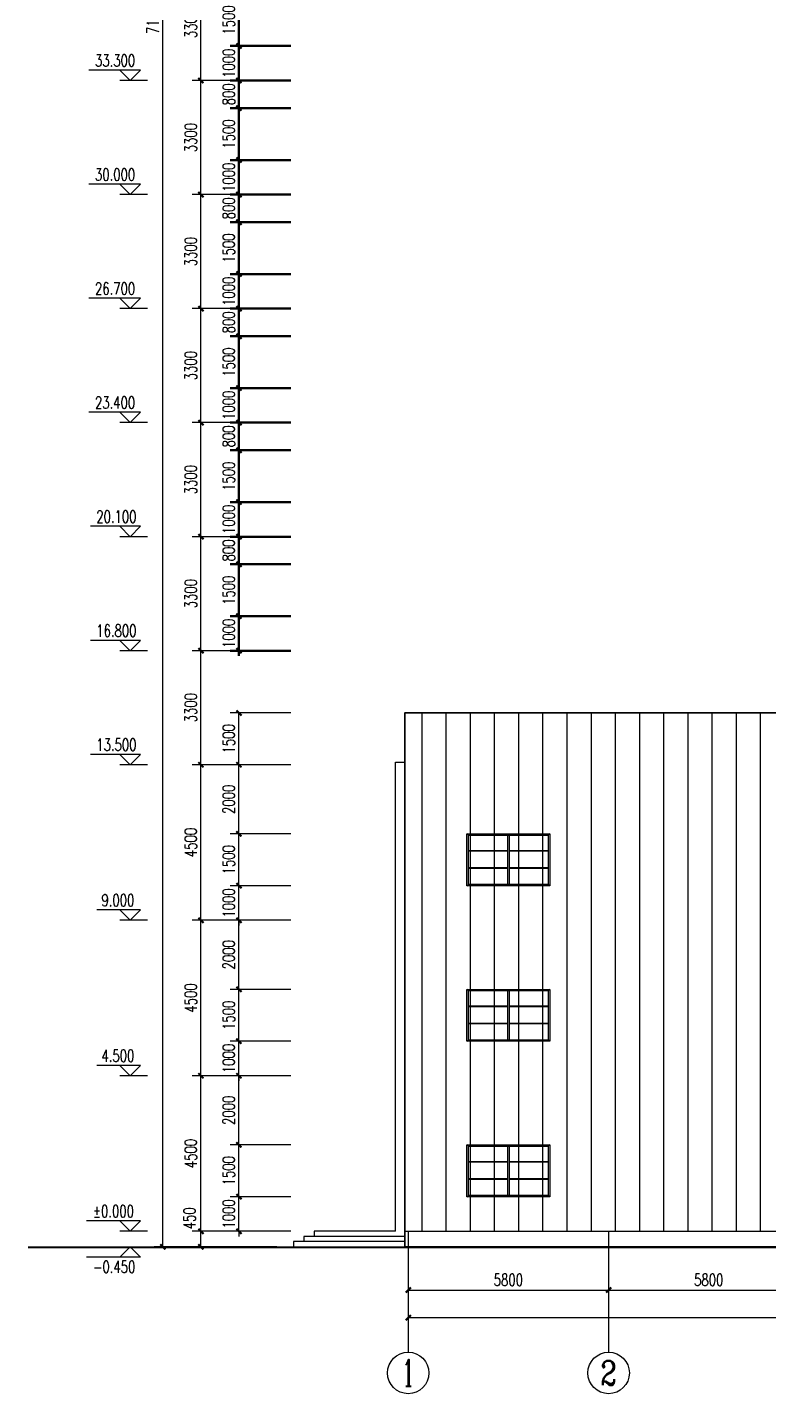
# Model space of a CAD drawing. Extents: x -22625 to 71925, y -4700 to 73800.
# Drawn here: x -22625 to -1167, y -4700 to 34840 of the extents above; entities that cross this region are included whole.
import ezdxf
from ezdxf.enums import TextEntityAlignment as Align

# ---------------------------------------------------------------- set-up
doc = ezdxf.new("R2010")
doc.units = 0
doc.header["$LTSCALE"] = 1000
doc.header["$MEASUREMENT"] = 0
for name, color, linetype in [('3T_GLASS', 5, 'Continuous'), ('AXIS', 3, 'Continuous'), ('AXIS_TEXT', 7, 'Continuous'), ('DIM_ELEV', 3, 'Continuous'), ('E_CURTWALL', 93, 'Continuous'), ('E_FLOOR', 4, 'Continuous'), ('E_LINE', 7, 'Continuous'), ('E_STAIR', 2, 'Continuous'), ('E_WINDOW', 4, 'Continuous'), ('PUB_DIM', 3, 'Continuous'), ('PUB_TEXT', 7, 'Continuous')]:
    doc.layers.add(name, color=color, linetype=linetype)
doc.layers.add('DOTE', color=1, linetype='Continuous', plot=False)
doc.layers.add('outline', color=20, linetype='Continuous', lineweight=50)
doc.styles.add('_TCH_AXIS', font='COMPLEX', dxfattribs={"bigfont": 'GBCBIG'})
doc.styles.add('_TCH_DIM', font='SIMPLEX', dxfattribs={"bigfont": 'GBCBIG'})
doc.styles.add('_TCH_DIM_T3', font='SIMPLEX', dxfattribs={"width": 0.705882, "bigfont": 'GBCBIG'})
doc.dimstyles.new('_TCH_ARCH&&100', dxfattribs={"dimtxt": 297.5, "dimasz": 100, "dimexe": 250, "dimexo": 300, "dimgap": 126.25, "dimtad": 1, "dimdec": 0, "dimzin": 0, "dimdsep": 46, "dimtxsty": '_TCH_DIM_T3', "dimblk": 'ARCHTICK', "dimcen": 0.09, "dimclrt": 7, "dimazin": 2, "dimtfac": 1, "dimtdec": 0, "dimtix": 1, "dimtmove": 2, "dimatfit": 3, "dimfxl": 1, "dimtolj": 1, "dimtzin": 0, "dimarcsym": 0})

# ---------------------------------------------------------------- blocks, each defined once
blk = doc.blocks.new('*U2')
at = {"layer": 'E_WINDOW'}
for p, q in [((48, 1467), (0, 1500)), ((0, 1500), (2400, 1500)), ((0, 0), (0, 1500)), ((48, 1467), (2352, 1467)), ((48, 33), (48, 1467)), ((1176, 1466), (1176, 34)), ((1176, 1466), (1224, 1466)), ((1224, 1466), (1224, 34)), ((2400, 1500), (2352, 1467)), ((2352, 1467), (2352, 33)), ((2400, 1500), (2400, 0)), ((1176, 1013), (48, 1013)), ((48, 996), (48, 1013)), ((1176, 996), (48, 996)), ((2352, 1013), (1224, 1013)), ((2352, 996), (1224, 996)), ((2352, 1013), (2352, 996)), ((1176, 517), (48, 517)), ((48, 500), (48, 517)), ((1176, 500), (48, 500)), ((2352, 517), (1224, 517)), ((2352, 500), (1224, 500)), ((2352, 517), (2352, 500)), ((0, 0), (48, 33)), ((2400, 0), (0, 0)), ((2352, 33), (48, 33)), ((1224, 34), (1176, 34)), ((2400, 0), (2352, 33))]:
    blk.add_line(p, q, dxfattribs=at)
blk = doc.blocks.new('*U6')
at = {"layer": 'E_WINDOW'}
for p, q in [((48, 1467), (0, 1500)), ((0, 1500), (2400, 1500)), ((0, 0), (0, 1500)), ((48, 1467), (2352, 1467)), ((48, 33), (48, 1467)), ((1176, 1466), (1176, 34)), ((1176, 1466), (1224, 1466)), ((1224, 1466), (1224, 34)), ((2400, 1500), (2352, 1467)), ((2352, 1467), (2352, 33)), ((2400, 1500), (2400, 0)), ((1176, 1013), (48, 1013)), ((48, 996), (48, 1013)), ((1176, 996), (48, 996)), ((2352, 1013), (1224, 1013)), ((2352, 996), (1224, 996)), ((2352, 1013), (2352, 996)), ((1176, 517), (48, 517)), ((48, 500), (48, 517)), ((1176, 500), (48, 500)), ((2352, 517), (1224, 517)), ((2352, 500), (1224, 500)), ((2352, 517), (2352, 500)), ((0, 0), (48, 33)), ((2400, 0), (0, 0)), ((2352, 33), (48, 33)), ((1224, 34), (1176, 34)), ((2400, 0), (2352, 33))]:
    blk.add_line(p, q, dxfattribs=at)
blk = doc.blocks.new('*U12')
at = {"layer": 'E_WINDOW'}
for p, q in [((48, 1467), (0, 1500)), ((0, 1500), (2400, 1500)), ((0, 0), (0, 1500)), ((48, 1467), (2352, 1467)), ((48, 33), (48, 1467)), ((1176, 1466), (1176, 34)), ((1176, 1466), (1224, 1466)), ((1224, 1466), (1224, 34)), ((2400, 1500), (2352, 1467)), ((2352, 1467), (2352, 33)), ((2400, 1500), (2400, 0)), ((1176, 1013), (48, 1013)), ((48, 996), (48, 1013)), ((1176, 996), (48, 996)), ((2352, 1013), (1224, 1013)), ((2352, 996), (1224, 996)), ((2352, 1013), (2352, 996)), ((1176, 517), (48, 517)), ((48, 500), (48, 517)), ((1176, 500), (48, 500)), ((2352, 517), (1224, 517)), ((2352, 500), (1224, 500)), ((2352, 517), (2352, 500)), ((0, 0), (48, 33)), ((2400, 0), (0, 0)), ((2352, 33), (48, 33)), ((1224, 34), (1176, 34)), ((2400, 0), (2352, 33))]:
    blk.add_line(p, q, dxfattribs=at)
blk = doc.blocks.new('_ArchTick')
at = {"color": 0, "linetype": 'ByBlock', "const_width": 0.4}
blk.add_lwpolyline([(-0.5, -0.5), (0.5, 0.5)], dxfattribs=at)
blk = doc.blocks.new('*D18')
at = {"layer": 'Defpoints', "color": 0, "transparency": 16777216}
for p in [(-16500, 1000), (-14700, 1000), (-14700, 0)]:
    blk.add_point(p, dxfattribs=at)
at = {"layer": 'PUB_DIM', "color": 0, "lineweight": -2, "transparency": 16777216}
for p, q in [((-15000, 1000), (-16750, 1000)), ((-16500, 1000), (-16500, 1150)), ((-16500, 0), (-16500, 1000)), ((-15000, 0), (-16750, 0)), ((-16500, 0), (-16500, -150))]:
    blk.add_line(p, q, dxfattribs=at)
at = {"layer": 'PUB_DIM', "color": 0, "lineweight": -2, "transparency": 16777216, "xscale": 150, "yscale": 150, "zscale": 150}
for p, rotation in [((-16500, 1000), 270), ((-16500, 0), 90)]:
    blk.add_blockref('_ArchTick', p, dxfattribs=dict(at, rotation=rotation))
at = {"layer": 'PUB_DIM', "color": 7, "transparency": 16777216, "insert": (-16795, 500), "char_height": 350, "attachment_point": 5, "rotation": 90, "style": '_TCH_DIM_T3'}
blk.add_mtext('\\A1;1000', dxfattribs=at)
blk = doc.blocks.new('*D19')
at = {"layer": 'Defpoints', "color": 0, "transparency": 16777216}
for p in [(-16500, 2500), (-14700, 2500), (-14700, 1000)]:
    blk.add_point(p, dxfattribs=at)
at = {"layer": 'PUB_DIM', "color": 0, "lineweight": -2, "transparency": 16777216}
for p, q in [((-15000, 2500), (-16750, 2500)), ((-16500, 1000), (-16500, 2500)), ((-15000, 1000), (-16750, 1000))]:
    blk.add_line(p, q, dxfattribs=at)
at = {"layer": 'PUB_DIM', "color": 0, "lineweight": -2, "transparency": 16777216, "xscale": 150, "yscale": 150, "zscale": 150}
for p, rotation in [((-16500, 2500), 90), ((-16500, 1000), 270)]:
    blk.add_blockref('_ArchTick', p, dxfattribs=dict(at, rotation=rotation))
at = {"layer": 'PUB_DIM', "color": 7, "transparency": 16777216, "insert": (-16795, 1750), "char_height": 350, "attachment_point": 5, "rotation": 90, "style": '_TCH_DIM_T3'}
blk.add_mtext('\\A1;1500', dxfattribs=at)
blk = doc.blocks.new('*D20')
at = {"layer": 'Defpoints', "color": 0, "transparency": 16777216}
for p in [(-16500, 4500), (-14700, 4500), (-14700, 2500)]:
    blk.add_point(p, dxfattribs=at)
at = {"layer": 'PUB_DIM', "color": 0, "lineweight": -2, "transparency": 16777216}
for p, q in [((-15000, 4500), (-16750, 4500)), ((-16500, 2500), (-16500, 4500)), ((-15000, 2500), (-16750, 2500))]:
    blk.add_line(p, q, dxfattribs=at)
at = {"layer": 'PUB_DIM', "color": 0, "lineweight": -2, "transparency": 16777216, "xscale": 150, "yscale": 150, "zscale": 150}
for p, rotation in [((-16500, 4500), 90), ((-16500, 2500), 270)]:
    blk.add_blockref('_ArchTick', p, dxfattribs=dict(at, rotation=rotation))
at = {"layer": 'PUB_DIM', "color": 7, "transparency": 16777216, "insert": (-16795, 3500), "char_height": 350, "attachment_point": 5, "rotation": 90, "style": '_TCH_DIM_T3'}
blk.add_mtext('\\A1;2000', dxfattribs=at)
blk = doc.blocks.new('*D21')
at = {"layer": 'Defpoints', "color": 0, "transparency": 16777216}
for p in [(-16500, 5500), (-14700, 5500), (-14700, 4500)]:
    blk.add_point(p, dxfattribs=at)
at = {"layer": 'PUB_DIM', "color": 0, "lineweight": -2, "transparency": 16777216}
for p, q in [((-16500, 5500), (-16500, 5650)), ((-15000, 5500), (-16750, 5500)), ((-16500, 4500), (-16500, 5500)), ((-15000, 4500), (-16750, 4500)), ((-16500, 4500), (-16500, 4350))]:
    blk.add_line(p, q, dxfattribs=at)
at = {"layer": 'PUB_DIM', "color": 0, "lineweight": -2, "transparency": 16777216, "xscale": 150, "yscale": 150, "zscale": 150}
for p, rotation in [((-16500, 5500), 270), ((-16500, 4500), 90)]:
    blk.add_blockref('_ArchTick', p, dxfattribs=dict(at, rotation=rotation))
at = {"layer": 'PUB_DIM', "color": 7, "transparency": 16777216, "insert": (-16795, 5000), "char_height": 350, "attachment_point": 5, "rotation": 90, "style": '_TCH_DIM_T3'}
blk.add_mtext('\\A1;1000', dxfattribs=at)
blk = doc.blocks.new('*D22')
at = {"layer": 'Defpoints', "color": 0, "transparency": 16777216}
for p in [(-16500, 7000), (-14700, 7000), (-14700, 5500)]:
    blk.add_point(p, dxfattribs=at)
at = {"layer": 'PUB_DIM', "color": 0, "lineweight": -2, "transparency": 16777216}
for p, q in [((-15000, 7000), (-16750, 7000)), ((-16500, 5500), (-16500, 7000)), ((-15000, 5500), (-16750, 5500))]:
    blk.add_line(p, q, dxfattribs=at)
at = {"layer": 'PUB_DIM', "color": 0, "lineweight": -2, "transparency": 16777216, "xscale": 150, "yscale": 150, "zscale": 150}
for p, rotation in [((-16500, 7000), 90), ((-16500, 5500), 270)]:
    blk.add_blockref('_ArchTick', p, dxfattribs=dict(at, rotation=rotation))
at = {"layer": 'PUB_DIM', "color": 7, "transparency": 16777216, "insert": (-16795, 6250), "char_height": 350, "attachment_point": 5, "rotation": 90, "style": '_TCH_DIM_T3'}
blk.add_mtext('\\A1;1500', dxfattribs=at)
blk = doc.blocks.new('*D23')
at = {"layer": 'Defpoints', "color": 0, "transparency": 16777216}
for p in [(-16500, 9000), (-14700, 9000), (-14700, 7000)]:
    blk.add_point(p, dxfattribs=at)
at = {"layer": 'PUB_DIM', "color": 0, "lineweight": -2, "transparency": 16777216}
for p, q in [((-15000, 9000), (-16750, 9000)), ((-16500, 7000), (-16500, 9000)), ((-15000, 7000), (-16750, 7000))]:
    blk.add_line(p, q, dxfattribs=at)
at = {"layer": 'PUB_DIM', "color": 0, "lineweight": -2, "transparency": 16777216, "xscale": 150, "yscale": 150, "zscale": 150}
for p, rotation in [((-16500, 9000), 90), ((-16500, 7000), 270)]:
    blk.add_blockref('_ArchTick', p, dxfattribs=dict(at, rotation=rotation))
at = {"layer": 'PUB_DIM', "color": 7, "transparency": 16777216, "insert": (-16795, 8000), "char_height": 350, "attachment_point": 5, "rotation": 90, "style": '_TCH_DIM_T3'}
blk.add_mtext('\\A1;2000', dxfattribs=at)
blk = doc.blocks.new('*D24')
at = {"layer": 'Defpoints', "color": 0, "transparency": 16777216}
for p in [(-16500, 10000), (-14700, 10000), (-14700, 9000)]:
    blk.add_point(p, dxfattribs=at)
at = {"layer": 'PUB_DIM', "color": 0, "lineweight": -2, "transparency": 16777216}
for p, q in [((-15000, 10000), (-16750, 10000)), ((-16500, 10000), (-16500, 10150)), ((-16500, 9000), (-16500, 10000)), ((-15000, 9000), (-16750, 9000)), ((-16500, 9000), (-16500, 8850))]:
    blk.add_line(p, q, dxfattribs=at)
at = {"layer": 'PUB_DIM', "color": 0, "lineweight": -2, "transparency": 16777216, "xscale": 150, "yscale": 150, "zscale": 150}
for p, rotation in [((-16500, 10000), 270), ((-16500, 9000), 90)]:
    blk.add_blockref('_ArchTick', p, dxfattribs=dict(at, rotation=rotation))
at = {"layer": 'PUB_DIM', "color": 7, "transparency": 16777216, "insert": (-16795, 9500), "char_height": 350, "attachment_point": 5, "rotation": 90, "style": '_TCH_DIM_T3'}
blk.add_mtext('\\A1;1000', dxfattribs=at)
blk = doc.blocks.new('*D25')
at = {"layer": 'Defpoints', "color": 0, "transparency": 16777216}
for p in [(-16500, 11500), (-14700, 11500), (-14700, 10000)]:
    blk.add_point(p, dxfattribs=at)
at = {"layer": 'PUB_DIM', "color": 0, "lineweight": -2, "transparency": 16777216}
for p, q in [((-15000, 11500), (-16750, 11500)), ((-16500, 10000), (-16500, 11500)), ((-15000, 10000), (-16750, 10000))]:
    blk.add_line(p, q, dxfattribs=at)
at = {"layer": 'PUB_DIM', "color": 0, "lineweight": -2, "transparency": 16777216, "xscale": 150, "yscale": 150, "zscale": 150}
for p, rotation in [((-16500, 11500), 90), ((-16500, 10000), 270)]:
    blk.add_blockref('_ArchTick', p, dxfattribs=dict(at, rotation=rotation))
at = {"layer": 'PUB_DIM', "color": 7, "transparency": 16777216, "insert": (-16795, 10750), "char_height": 350, "attachment_point": 5, "rotation": 90, "style": '_TCH_DIM_T3'}
blk.add_mtext('\\A1;1500', dxfattribs=at)
blk = doc.blocks.new('*D26')
at = {"layer": 'Defpoints', "color": 0, "transparency": 16777216}
for p in [(-16500, 13500), (-14700, 13500), (-14700, 11500)]:
    blk.add_point(p, dxfattribs=at)
at = {"layer": 'PUB_DIM', "color": 0, "lineweight": -2, "transparency": 16777216}
for p, q in [((-15000, 13500), (-16750, 13500)), ((-16500, 11500), (-16500, 13500)), ((-15000, 11500), (-16750, 11500))]:
    blk.add_line(p, q, dxfattribs=at)
at = {"layer": 'PUB_DIM', "color": 0, "lineweight": -2, "transparency": 16777216, "xscale": 150, "yscale": 150, "zscale": 150}
for p, rotation in [((-16500, 13500), 90), ((-16500, 11500), 270)]:
    blk.add_blockref('_ArchTick', p, dxfattribs=dict(at, rotation=rotation))
at = {"layer": 'PUB_DIM', "color": 7, "transparency": 16777216, "insert": (-16795, 12500), "char_height": 350, "attachment_point": 5, "rotation": 90, "style": '_TCH_DIM_T3'}
blk.add_mtext('\\A1;2000', dxfattribs=at)
blk = doc.blocks.new('*D38')
at = {"layer": 'Defpoints', "color": 0, "transparency": 16777216}
for p in [(-17600, 36600), (-15100, 36600), (-15100, 33300)]:
    blk.add_point(p, dxfattribs=at)
at = {"layer": 'PUB_DIM', "color": 0, "lineweight": -2, "transparency": 16777216}
for p, q in [((-15400, 36600), (-17850, 36600)), ((-17600, 33300), (-17600, 36600)), ((-15400, 33300), (-17850, 33300))]:
    blk.add_line(p, q, dxfattribs=at)
at = {"layer": 'PUB_DIM', "color": 0, "lineweight": -2, "transparency": 16777216, "xscale": 150, "yscale": 150, "zscale": 150}
for p, rotation in [((-17600, 36600), 90), ((-17600, 33300), 270)]:
    blk.add_blockref('_ArchTick', p, dxfattribs=dict(at, rotation=rotation))
at = {"layer": 'PUB_DIM', "color": 7, "transparency": 16777216, "insert": (-17895, 34950), "char_height": 350, "attachment_point": 5, "rotation": 90, "style": '_TCH_DIM_T3'}
blk.add_mtext('\\A1;3300', dxfattribs=at)
blk = doc.blocks.new('*D39')
at = {"layer": 'Defpoints', "color": 0, "transparency": 16777216}
for p in [(-17600, 33300), (-15100, 33300), (-15100, 30000)]:
    blk.add_point(p, dxfattribs=at)
at = {"layer": 'PUB_DIM', "color": 0, "lineweight": -2, "transparency": 16777216}
for p, q in [((-15400, 33300), (-17850, 33300)), ((-17600, 30000), (-17600, 33300)), ((-15400, 30000), (-17850, 30000))]:
    blk.add_line(p, q, dxfattribs=at)
at = {"layer": 'PUB_DIM', "color": 0, "lineweight": -2, "transparency": 16777216, "xscale": 150, "yscale": 150, "zscale": 150}
for p, rotation in [((-17600, 33300), 90), ((-17600, 30000), 270)]:
    blk.add_blockref('_ArchTick', p, dxfattribs=dict(at, rotation=rotation))
at = {"layer": 'PUB_DIM', "color": 7, "transparency": 16777216, "insert": (-17895, 31650), "char_height": 350, "attachment_point": 5, "rotation": 90, "style": '_TCH_DIM_T3'}
blk.add_mtext('\\A1;3300', dxfattribs=at)
blk = doc.blocks.new('*D40')
at = {"layer": 'Defpoints', "color": 0, "transparency": 16777216}
for p in [(-17600, 30000), (-15100, 30000), (-15100, 26700)]:
    blk.add_point(p, dxfattribs=at)
at = {"layer": 'PUB_DIM', "color": 0, "lineweight": -2, "transparency": 16777216}
for p, q in [((-15400, 30000), (-17850, 30000)), ((-17600, 26700), (-17600, 30000)), ((-15400, 26700), (-17850, 26700))]:
    blk.add_line(p, q, dxfattribs=at)
at = {"layer": 'PUB_DIM', "color": 0, "lineweight": -2, "transparency": 16777216, "xscale": 150, "yscale": 150, "zscale": 150}
for p, rotation in [((-17600, 30000), 90), ((-17600, 26700), 270)]:
    blk.add_blockref('_ArchTick', p, dxfattribs=dict(at, rotation=rotation))
at = {"layer": 'PUB_DIM', "color": 7, "transparency": 16777216, "insert": (-17895, 28350), "char_height": 350, "attachment_point": 5, "rotation": 90, "style": '_TCH_DIM_T3'}
blk.add_mtext('\\A1;3300', dxfattribs=at)
blk = doc.blocks.new('*D41')
at = {"layer": 'Defpoints', "color": 0, "transparency": 16777216}
for p in [(-17600, 26700), (-15100, 26700), (-15100, 23400)]:
    blk.add_point(p, dxfattribs=at)
at = {"layer": 'PUB_DIM', "color": 0, "lineweight": -2, "transparency": 16777216}
for p, q in [((-15400, 26700), (-17850, 26700)), ((-17600, 23400), (-17600, 26700)), ((-15400, 23400), (-17850, 23400))]:
    blk.add_line(p, q, dxfattribs=at)
at = {"layer": 'PUB_DIM', "color": 0, "lineweight": -2, "transparency": 16777216, "xscale": 150, "yscale": 150, "zscale": 150}
for p, rotation in [((-17600, 26700), 90), ((-17600, 23400), 270)]:
    blk.add_blockref('_ArchTick', p, dxfattribs=dict(at, rotation=rotation))
at = {"layer": 'PUB_DIM', "color": 7, "transparency": 16777216, "insert": (-17895, 25050), "char_height": 350, "attachment_point": 5, "rotation": 90, "style": '_TCH_DIM_T3'}
blk.add_mtext('\\A1;3300', dxfattribs=at)
blk = doc.blocks.new('*D42')
at = {"layer": 'Defpoints', "color": 0, "transparency": 16777216}
for p in [(-17600, 23400), (-15100, 23400), (-15100, 20100)]:
    blk.add_point(p, dxfattribs=at)
at = {"layer": 'PUB_DIM', "color": 0, "lineweight": -2, "transparency": 16777216}
for p, q in [((-15400, 23400), (-17850, 23400)), ((-17600, 20100), (-17600, 23400)), ((-15400, 20100), (-17850, 20100))]:
    blk.add_line(p, q, dxfattribs=at)
at = {"layer": 'PUB_DIM', "color": 0, "lineweight": -2, "transparency": 16777216, "xscale": 150, "yscale": 150, "zscale": 150}
for p, rotation in [((-17600, 23400), 90), ((-17600, 20100), 270)]:
    blk.add_blockref('_ArchTick', p, dxfattribs=dict(at, rotation=rotation))
at = {"layer": 'PUB_DIM', "color": 7, "transparency": 16777216, "insert": (-17895, 21750), "char_height": 350, "attachment_point": 5, "rotation": 90, "style": '_TCH_DIM_T3'}
blk.add_mtext('\\A1;3300', dxfattribs=at)
blk = doc.blocks.new('*D43')
at = {"layer": 'Defpoints', "color": 0, "transparency": 16777216}
for p in [(-17600, 20100), (-15100, 20100), (-15100, 16800)]:
    blk.add_point(p, dxfattribs=at)
at = {"layer": 'PUB_DIM', "color": 0, "lineweight": -2, "transparency": 16777216}
for p, q in [((-15400, 20100), (-17850, 20100)), ((-17600, 16800), (-17600, 20100)), ((-15400, 16800), (-17850, 16800))]:
    blk.add_line(p, q, dxfattribs=at)
at = {"layer": 'PUB_DIM', "color": 0, "lineweight": -2, "transparency": 16777216, "xscale": 150, "yscale": 150, "zscale": 150}
for p, rotation in [((-17600, 20100), 90), ((-17600, 16800), 270)]:
    blk.add_blockref('_ArchTick', p, dxfattribs=dict(at, rotation=rotation))
at = {"layer": 'PUB_DIM', "color": 7, "transparency": 16777216, "insert": (-17895, 18450), "char_height": 350, "attachment_point": 5, "rotation": 90, "style": '_TCH_DIM_T3'}
blk.add_mtext('\\A1;3300', dxfattribs=at)
blk = doc.blocks.new('*D44')
at = {"layer": 'Defpoints', "color": 0, "transparency": 16777216}
for p in [(-17600, 16800), (-15100, 16800), (-15100, 13500)]:
    blk.add_point(p, dxfattribs=at)
at = {"layer": 'PUB_DIM', "color": 0, "lineweight": -2, "transparency": 16777216}
for p, q in [((-15400, 16800), (-17850, 16800)), ((-17600, 13500), (-17600, 16800)), ((-15400, 13500), (-17850, 13500))]:
    blk.add_line(p, q, dxfattribs=at)
at = {"layer": 'PUB_DIM', "color": 0, "lineweight": -2, "transparency": 16777216, "xscale": 150, "yscale": 150, "zscale": 150}
for p, rotation in [((-17600, 16800), 90), ((-17600, 13500), 270)]:
    blk.add_blockref('_ArchTick', p, dxfattribs=dict(at, rotation=rotation))
at = {"layer": 'PUB_DIM', "color": 7, "transparency": 16777216, "insert": (-17895, 15150), "char_height": 350, "attachment_point": 5, "rotation": 90, "style": '_TCH_DIM_T3'}
blk.add_mtext('\\A1;3300', dxfattribs=at)
blk = doc.blocks.new('*D45')
at = {"layer": 'Defpoints', "color": 0, "transparency": 16777216}
for p in [(-17600, 13500), (-15100, 13500), (-15100, 9000)]:
    blk.add_point(p, dxfattribs=at)
at = {"layer": 'PUB_DIM', "color": 0, "lineweight": -2, "transparency": 16777216}
for p, q in [((-15400, 13500), (-17850, 13500)), ((-17600, 9000), (-17600, 13500)), ((-15400, 9000), (-17850, 9000))]:
    blk.add_line(p, q, dxfattribs=at)
at = {"layer": 'PUB_DIM', "color": 0, "lineweight": -2, "transparency": 16777216, "xscale": 150, "yscale": 150, "zscale": 150}
for p, rotation in [((-17600, 13500), 90), ((-17600, 9000), 270)]:
    blk.add_blockref('_ArchTick', p, dxfattribs=dict(at, rotation=rotation))
at = {"layer": 'PUB_DIM', "color": 7, "transparency": 16777216, "insert": (-17895, 11250), "char_height": 350, "attachment_point": 5, "rotation": 90, "style": '_TCH_DIM_T3'}
blk.add_mtext('\\A1;4500', dxfattribs=at)
blk = doc.blocks.new('*D46')
at = {"layer": 'Defpoints', "color": 0, "transparency": 16777216}
for p in [(-17600, 9000), (-15100, 9000), (-15100, 4500)]:
    blk.add_point(p, dxfattribs=at)
at = {"layer": 'PUB_DIM', "color": 0, "lineweight": -2, "transparency": 16777216}
for p, q in [((-15400, 9000), (-17850, 9000)), ((-17600, 4500), (-17600, 9000)), ((-15400, 4500), (-17850, 4500))]:
    blk.add_line(p, q, dxfattribs=at)
at = {"layer": 'PUB_DIM', "color": 0, "lineweight": -2, "transparency": 16777216, "xscale": 150, "yscale": 150, "zscale": 150}
for p, rotation in [((-17600, 9000), 90), ((-17600, 4500), 270)]:
    blk.add_blockref('_ArchTick', p, dxfattribs=dict(at, rotation=rotation))
at = {"layer": 'PUB_DIM', "color": 7, "transparency": 16777216, "insert": (-17895, 6750), "char_height": 350, "attachment_point": 5, "rotation": 90, "style": '_TCH_DIM_T3'}
blk.add_mtext('\\A1;4500', dxfattribs=at)
blk = doc.blocks.new('*D47')
at = {"layer": 'Defpoints', "color": 0, "transparency": 16777216}
for p in [(-17600, 4500), (-15100, 4500), (-15100, 0)]:
    blk.add_point(p, dxfattribs=at)
at = {"layer": 'PUB_DIM', "color": 0, "lineweight": -2, "transparency": 16777216}
for p, q in [((-15400, 4500), (-17850, 4500)), ((-17600, 0), (-17600, 4500)), ((-15400, 0), (-17850, 0))]:
    blk.add_line(p, q, dxfattribs=at)
at = {"layer": 'PUB_DIM', "color": 0, "lineweight": -2, "transparency": 16777216, "xscale": 150, "yscale": 150, "zscale": 150}
for p, rotation in [((-17600, 4500), 90), ((-17600, 0), 270)]:
    blk.add_blockref('_ArchTick', p, dxfattribs=dict(at, rotation=rotation))
at = {"layer": 'PUB_DIM', "color": 7, "transparency": 16777216, "insert": (-17895, 2250), "char_height": 350, "attachment_point": 5, "rotation": 90, "style": '_TCH_DIM_T3'}
blk.add_mtext('\\A1;4500', dxfattribs=at)
blk = doc.blocks.new('*D48')
at = {"layer": 'Defpoints', "color": 0, "transparency": 16777216}
for p in [(-17600, 0), (-15100, 0), (-15100, -450)]:
    blk.add_point(p, dxfattribs=at)
at = {"layer": 'PUB_DIM', "color": 0, "lineweight": -2, "transparency": 16777216}
for p, q in [((-15400, 0), (-17850, 0)), ((-17600, -450), (-17600, 0)), ((-15400, -450), (-17850, -450))]:
    blk.add_line(p, q, dxfattribs=at)
at = {"layer": 'PUB_DIM', "color": 0, "lineweight": -2, "transparency": 16777216, "xscale": 150, "yscale": 150, "zscale": 150}
for p, rotation in [((-17600, 0), 90), ((-17600, -450), 270)]:
    blk.add_blockref('_ArchTick', p, dxfattribs=dict(at, rotation=rotation))
at = {"layer": 'PUB_DIM', "color": 7, "transparency": 16777216, "insert": (-17931, 374), "char_height": 350, "attachment_point": 5, "rotation": 90, "style": '_TCH_DIM_T3'}
blk.add_mtext('\\A1;450', dxfattribs=at)
blk = doc.blocks.new('*D49')
at = {"layer": 'Defpoints', "color": 0, "transparency": 16777216}
for p in [(-18700, 70800), (-15500, 70800), (-15500, -450)]:
    blk.add_point(p, dxfattribs=at)
at = {"layer": 'PUB_DIM', "color": 0, "lineweight": -2, "transparency": 16777216}
for p, q in [((-15800, 70800), (-18950, 70800)), ((-18700, -450), (-18700, 70800)), ((-15800, -450), (-18950, -450))]:
    blk.add_line(p, q, dxfattribs=at)
at = {"layer": 'PUB_DIM', "color": 0, "lineweight": -2, "transparency": 16777216, "xscale": 150, "yscale": 150, "zscale": 150}
for p, rotation in [((-18700, 70800), 90), ((-18700, -450), 270)]:
    blk.add_blockref('_ArchTick', p, dxfattribs=dict(at, rotation=rotation))
at = {"layer": 'PUB_DIM', "color": 7, "transparency": 16777216, "insert": (-18995, 35175), "char_height": 350, "attachment_point": 5, "rotation": 90, "style": '_TCH_DIM_T3'}
blk.add_mtext('\\A1;71250', dxfattribs=at)
blk = doc.blocks.new('*D50')
at = {"layer": 'Defpoints', "color": 0, "transparency": 16777216}
for p in [(-16500, 15000), (-14700, 15000), (-14700, 13500)]:
    blk.add_point(p, dxfattribs=at)
at = {"layer": 'PUB_DIM', "color": 0, "lineweight": -2, "transparency": 16777216}
for p, q in [((-15000, 15000), (-16750, 15000)), ((-16500, 13500), (-16500, 15000)), ((-15000, 13500), (-16750, 13500))]:
    blk.add_line(p, q, dxfattribs=at)
at = {"layer": 'PUB_DIM', "color": 0, "lineweight": -2, "transparency": 16777216, "xscale": 150, "yscale": 150, "zscale": 150}
for p, rotation in [((-16500, 15000), 90), ((-16500, 13500), 270)]:
    blk.add_blockref('_ArchTick', p, dxfattribs=dict(at, rotation=rotation))
at = {"layer": 'PUB_DIM', "color": 7, "transparency": 16777216, "insert": (-16795, 14250), "char_height": 350, "attachment_point": 5, "rotation": 90, "style": '_TCH_DIM_T3'}
blk.add_mtext('\\A1;1500', dxfattribs=at)
blk = doc.blocks.new('*D56')
at = {"layer": 'AXIS', "color": 0, "lineweight": -2, "transparency": 16777216}
for p, q in [((-11600, -750), (-11600, -1950)), ((-5800, -750), (-5800, -1950)), ((-11600, -1700), (-5800, -1700))]:
    blk.add_line(p, q, dxfattribs=at)
at = {"layer": 'Defpoints', "color": 0, "transparency": 16777216}
for p in [(-11600, -450), (-5800, -450), (-5800, -1700)]:
    blk.add_point(p, dxfattribs=at)
at = {"layer": 'AXIS', "color": 0, "lineweight": -2, "transparency": 16777216, "xscale": 150, "yscale": 150, "zscale": 150, "rotation": 180}
blk.add_blockref('_ArchTick', (-11600, -1700), dxfattribs=at)
at = {"layer": 'AXIS', "color": 0, "lineweight": -2, "transparency": 16777216, "xscale": 150, "yscale": 150, "zscale": 150}
blk.add_blockref('_ArchTick', (-5800, -1700), dxfattribs=at)
at = {"layer": 'AXIS', "color": 7, "transparency": 16777216, "insert": (-8700, -1405), "char_height": 350, "attachment_point": 5, "style": '_TCH_DIM_T3'}
blk.add_mtext('\\A1;5800', dxfattribs=at)
blk = doc.blocks.new('*D57')
at = {"layer": 'AXIS', "color": 0, "lineweight": -2, "transparency": 16777216}
for p, q in [((-5800, -750), (-5800, -1950)), ((0, -750), (0, -1950)), ((-5800, -1700), (0, -1700))]:
    blk.add_line(p, q, dxfattribs=at)
at = {"layer": 'Defpoints', "color": 0, "transparency": 16777216}
for p in [(-5800, -450), (0, -450), (0, -1700)]:
    blk.add_point(p, dxfattribs=at)
at = {"layer": 'AXIS', "color": 0, "lineweight": -2, "transparency": 16777216, "xscale": 150, "yscale": 150, "zscale": 150, "rotation": 180}
blk.add_blockref('_ArchTick', (-5800, -1700), dxfattribs=at)
at = {"layer": 'AXIS', "color": 0, "lineweight": -2, "transparency": 16777216, "xscale": 150, "yscale": 150, "zscale": 150}
blk.add_blockref('_ArchTick', (0, -1700), dxfattribs=at)
at = {"layer": 'AXIS', "color": 7, "transparency": 16777216, "insert": (-2900, -1405), "char_height": 350, "attachment_point": 5, "style": '_TCH_DIM_T3'}
blk.add_mtext('\\A1;5800', dxfattribs=at)
blk = doc.blocks.new('*D67')
at = {"layer": 'AXIS', "color": 0, "lineweight": -2, "transparency": 16777216}
for p, q in [((-11600, -750), (-11600, -2750)), ((60900, -750), (60900, -2750)), ((-11600, -2500), (60900, -2500))]:
    blk.add_line(p, q, dxfattribs=at)
at = {"layer": 'Defpoints', "color": 0, "transparency": 16777216}
for p in [(-11600, -450), (60900, -450), (60900, -2500)]:
    blk.add_point(p, dxfattribs=at)
at = {"layer": 'AXIS', "color": 0, "lineweight": -2, "transparency": 16777216, "xscale": 150, "yscale": 150, "zscale": 150, "rotation": 180}
blk.add_blockref('_ArchTick', (-11600, -2500), dxfattribs=at)
at = {"layer": 'AXIS', "color": 0, "lineweight": -2, "transparency": 16777216, "xscale": 150, "yscale": 150, "zscale": 150}
blk.add_blockref('_ArchTick', (60900, -2500), dxfattribs=at)
at = {"layer": 'AXIS', "color": 7, "transparency": 16777216, "insert": (24650, -2205), "char_height": 350, "attachment_point": 5, "style": '_TCH_DIM_T3'}
blk.add_mtext('\\A1;72500', dxfattribs=at)
blk = doc.blocks.new('*D51')
at = {"layer": 'Defpoints', "color": 0, "transparency": 16777216}
for p in [(-16500, 17800), (-14700, 17800), (-14700, 16800)]:
    blk.add_point(p, dxfattribs=at)
at = {"layer": 'PUB_DIM', "color": 0, "lineweight": -2, "transparency": 16777216}
for p, q in [((-15000, 17800), (-16750, 17800)), ((-16500, 17800), (-16500, 17950)), ((-16500, 16800), (-16500, 17800)), ((-15000, 16800), (-16750, 16800)), ((-16500, 16800), (-16500, 16650))]:
    blk.add_line(p, q, dxfattribs=at)
at = {"layer": 'PUB_DIM', "color": 0, "lineweight": -2, "transparency": 16777216, "xscale": 150, "yscale": 150, "zscale": 150}
for p, rotation in [((-16500, 17800), 270), ((-16500, 16800), 90)]:
    blk.add_blockref('_ArchTick', p, dxfattribs=dict(at, rotation=rotation))
at = {"layer": 'PUB_DIM', "color": 7, "transparency": 16777216, "insert": (-16795, 17300), "char_height": 350, "attachment_point": 5, "rotation": 90, "style": '_TCH_DIM_T3'}
blk.add_mtext('\\A1;1000', dxfattribs=at)
blk = doc.blocks.new('*D52')
at = {"layer": 'Defpoints', "color": 0, "transparency": 16777216}
for p in [(-16500, 19300), (-14700, 19300), (-14700, 17800)]:
    blk.add_point(p, dxfattribs=at)
at = {"layer": 'PUB_DIM', "color": 0, "lineweight": -2, "transparency": 16777216}
for p, q in [((-15000, 19300), (-16750, 19300)), ((-16500, 17800), (-16500, 19300)), ((-15000, 17800), (-16750, 17800))]:
    blk.add_line(p, q, dxfattribs=at)
at = {"layer": 'PUB_DIM', "color": 0, "lineweight": -2, "transparency": 16777216, "xscale": 150, "yscale": 150, "zscale": 150}
for p, rotation in [((-16500, 19300), 90), ((-16500, 17800), 270)]:
    blk.add_blockref('_ArchTick', p, dxfattribs=dict(at, rotation=rotation))
at = {"layer": 'PUB_DIM', "color": 7, "transparency": 16777216, "insert": (-16795, 18550), "char_height": 350, "attachment_point": 5, "rotation": 90, "style": '_TCH_DIM_T3'}
blk.add_mtext('\\A1;1500', dxfattribs=at)
blk = doc.blocks.new('*D53')
at = {"layer": 'Defpoints', "color": 0, "transparency": 16777216}
for p in [(-16500, 20100), (-14700, 20100), (-14700, 19300)]:
    blk.add_point(p, dxfattribs=at)
at = {"layer": 'PUB_DIM', "color": 0, "lineweight": -2, "transparency": 16777216}
for p, q in [((-16500, 20100), (-16500, 20250)), ((-15000, 20100), (-16750, 20100)), ((-16500, 19300), (-16500, 20100)), ((-15000, 19300), (-16750, 19300)), ((-16500, 19300), (-16500, 19150))]:
    blk.add_line(p, q, dxfattribs=at)
at = {"layer": 'PUB_DIM', "color": 0, "lineweight": -2, "transparency": 16777216, "xscale": 150, "yscale": 150, "zscale": 150}
for p, rotation in [((-16500, 20100), 270), ((-16500, 19300), 90)]:
    blk.add_blockref('_ArchTick', p, dxfattribs=dict(at, rotation=rotation))
at = {"layer": 'PUB_DIM', "color": 7, "transparency": 16777216, "insert": (-16795, 19700), "char_height": 350, "attachment_point": 5, "rotation": 90, "style": '_TCH_DIM_T3'}
blk.add_mtext('\\A1;800', dxfattribs=at)
blk = doc.blocks.new('*U68')
at = {"layer": 'PUB_DIM'}
for base, p1, p2, picture, middle in [((-665, 1650), (1135, 850), (1135, 1650), '*D53', (-960, 1250)), ((-665, 850), (1135, -650), (1135, 850), '*D52', (-960, 100)), ((-665, -650), (1135, -1650), (1135, -650), '*D51', (-960, -1150))]:
    dim = blk.add_linear_dim(base=base, p1=p1, p2=p2, angle=90, dimstyle='_TCH_ARCH&&100', override={"dimtxt": 350, "dimasz": 150, "dimgap": 120}, dxfattribs=at)
    dim.commit()
    dim.dimension.update_dxf_attribs({"geometry": picture, "text_midpoint": middle, "insert": (15835, -18450)})
blk = doc.blocks.new('*U69')
at = {"layer": 'outline', "color": 0, "linetype": 'ByBlock', "lineweight": -2, "transparency": 16777216}
for p in [(0, 16500), (0, 13200), (0, 9900), (0, 6600), (0, 3300), (0, 0)]:
    blk.add_blockref('*U68', p, dxfattribs=at)

msp = doc.modelspace()

# ---------------------------------------------------------------- hatches: boundary and pattern name
at = {"layer": '3T_GLASS'}
h = msp.add_hatch(dxfattribs=at)
h.set_pattern_fill('饰面砖', color=256, scale=350)
h.set_pattern_definition([(90, (0, 0), (-700, 4e-14), [])])
h.paths.add_polyline_path([(61000, 15000), (49400, 15000), (-100, 15000), (-11700, 15000), (-11700, 0), (1500, 0), (1500, 2400.1), (2700, 2400.1), (2700, 0), (3100, 0), (8325, 0), (8325, 13711.4), (40975, 13706.6), (40975, 0), (46600, 0), (46600, 2400.1), (47800, 2400.1), (47800, 0), (48200, 0), (61000, 0)])
h.paths.add_polyline_path([(44800, 7000), (44800, 5500), (42400, 5500), (42400, 7000)], flags=16)
h.paths.add_polyline_path([(44752.1, 6966.6), (44752.1, 5533.4), (42447.9, 5533.4), (42447.9, 6966.6)], flags=0)
h.paths.add_polyline_path([(44751.8, 6495.9), (43624, 6495.9), (43624, 6017.1), (44751.8, 6017.1), (44751.8, 6000.4), (43624, 6000.4), (43624, 5533.8), (43576, 5533.8), (43576, 6000.4), (42448.2, 6000.4), (42448.2, 6017.1), (43576, 6017.1), (43576, 6495.9), (42448.2, 6495.9), (42448.2, 6512.6), (43576, 6512.6), (43576, 6966.4), (43624, 6966.4), (43624, 6512.6), (44751.8, 6512.6)], flags=0)
h.paths.add_polyline_path([(44800, 10000), (42400, 10000), (42400, 11500), (44800, 11500)], flags=16)
h.paths.add_polyline_path([(44752.1, 10033.4), (42447.9, 10033.4), (42447.9, 11466.6), (44752.1, 11466.6)], flags=0)
h.paths.add_polyline_path([(44751.8, 10500.4), (43624, 10500.4), (43624, 10033.8), (43576, 10033.8), (43576, 10500.4), (42448.2, 10500.4), (42448.2, 10517.1), (43576, 10517.1), (43576, 10995.9), (42448.2, 10995.9), (42448.2, 11012.6), (43576, 11012.6), (43576, 11466.4), (43624, 11466.4), (43624, 11012.6), (44751.8, 11012.6), (44751.8, 10995.9), (43624, 10995.9), (43624, 10517.1), (44751.8, 10517.1)], flags=0)
h.paths.add_polyline_path([(44800, 2500), (44800, 1000), (42400, 1000), (42400, 2500)], flags=16)
h.paths.add_polyline_path([(44752.1, 2466.6), (44752.1, 1033.4), (42447.9, 1033.4), (42447.9, 2466.6)], flags=0)
h.paths.add_polyline_path([(44751.8, 1995.9), (43624, 1995.9), (43624, 1517.1), (44751.8, 1517.1), (44751.8, 1500.4), (43624, 1500.4), (43624, 1033.8), (43576, 1033.8), (43576, 1500.4), (42448.2, 1500.4), (42448.2, 1517.1), (43576, 1517.1), (43576, 1995.9), (42448.2, 1995.9), (42448.2, 2012.6), (43576, 2012.6), (43576, 2466.4), (43624, 2466.4), (43624, 2012.6), (44751.8, 2012.6)], flags=0)
h.paths.add_polyline_path([(56800, 7000), (59200, 7000), (59200, 5500), (56800, 5500)], flags=16)
h.paths.add_polyline_path([(56847.9, 6966.6), (59152.1, 6966.6), (59152.1, 5533.4), (56847.9, 5533.4)], flags=0)
h.paths.add_polyline_path([(56800, 10000), (56800, 11500), (59200, 11500), (59200, 10000)], flags=16)
h.paths.add_polyline_path([(56847.9, 10033.4), (56847.9, 11466.6), (59152.1, 11466.6), (59152.1, 10033.4)], flags=0)
h.paths.add_polyline_path([(56848.2, 6512.6), (57976, 6512.6), (57976, 6966.4), (58024, 6966.4), (58024, 6512.6), (59151.8, 6512.6), (59151.8, 6495.9), (58024, 6495.9), (58024, 6017.1), (59151.8, 6017.1), (59151.8, 6000.4), (58024, 6000.4), (58024, 5533.8), (57976, 5533.8), (57976, 6000.4), (56848.2, 6000.4), (56848.2, 6017.1), (57976, 6017.1), (57976, 6495.9), (56848.2, 6495.9)], flags=0)
h.paths.add_polyline_path([(56848.2, 10500.4), (56848.2, 10517.1), (57976, 10517.1), (57976, 10995.9), (56848.2, 10995.9), (56848.2, 11012.6), (57976, 11012.6), (57976, 11466.4), (58024, 11466.4), (58024, 11012.6), (59151.8, 11012.6), (59151.8, 10995.9), (58024, 10995.9), (58024, 10517.1), (59151.8, 10517.1), (59151.8, 10500.4), (58024, 10500.4), (58024, 10033.8), (57976, 10033.8), (57976, 10500.4)], flags=0)
h.paths.add_polyline_path([(56800, 2500), (59200, 2500), (59200, 1000), (56800, 1000)], flags=16)
h.paths.add_polyline_path([(56847.9, 2466.6), (59152.1, 2466.6), (59152.1, 1033.4), (56847.9, 1033.4)], flags=0)
h.paths.add_polyline_path([(56848.2, 2012.6), (57976, 2012.6), (57976, 2466.4), (58024, 2466.4), (58024, 2012.6), (59151.8, 2012.6), (59151.8, 1995.9), (58024, 1995.9), (58024, 1517.1), (59151.8, 1517.1), (59151.8, 1500.4), (58024, 1500.4), (58024, 1033.8), (57976, 1033.8), (57976, 1500.4), (56848.2, 1500.4), (56848.2, 1517.1), (57976, 1517.1), (57976, 1995.9), (56848.2, 1995.9)], flags=0)
h.paths.add_polyline_path([(6900, 7000), (6900, 5500), (4500, 5500), (4500, 7000)], flags=16)
h.paths.add_polyline_path([(6852.1, 6966.6), (6852.1, 5533.4), (4547.9, 5533.4), (4547.9, 6966.6)], flags=0)
h.paths.add_polyline_path([(6900, 10000), (4500, 10000), (4500, 11500), (6900, 11500)], flags=16)
h.paths.add_polyline_path([(6852.1, 10033.4), (4547.9, 10033.4), (4547.9, 11466.6), (6852.1, 11466.6)], flags=0)
h.paths.add_polyline_path([(6851.8, 6495.9), (5724, 6495.9), (5724, 6017.1), (6851.8, 6017.1), (6851.8, 6000.4), (5724, 6000.4), (5724, 5533.8), (5676, 5533.8), (5676, 6000.4), (4548.2, 6000.4), (4548.2, 6017.1), (5676, 6017.1), (5676, 6495.9), (4548.2, 6495.9), (4548.2, 6512.6), (5676, 6512.6), (5676, 6966.4), (5724, 6966.4), (5724, 6512.6), (6851.8, 6512.6)], flags=0)
h.paths.add_polyline_path([(6851.8, 10500.4), (5724, 10500.4), (5724, 10033.8), (5676, 10033.8), (5676, 10500.4), (4548.2, 10500.4), (4548.2, 10517.1), (5676, 10517.1), (5676, 10995.9), (4548.2, 10995.9), (4548.2, 11012.6), (5676, 11012.6), (5676, 11466.4), (5724, 11466.4), (5724, 11012.6), (6851.8, 11012.6), (6851.8, 10995.9), (5724, 10995.9), (5724, 10517.1), (6851.8, 10517.1)], flags=0)
h.paths.add_polyline_path([(6900, 2500), (6900, 1000), (4500, 1000), (4500, 2500)], flags=16)
h.paths.add_polyline_path([(6852.1, 2466.6), (6852.1, 1033.4), (4547.9, 1033.4), (4547.9, 2466.6)], flags=0)
h.paths.add_polyline_path([(6851.8, 1995.9), (5724, 1995.9), (5724, 1517.1), (6851.8, 1517.1), (6851.8, 1500.4), (5724, 1500.4), (5724, 1033.8), (5676, 1033.8), (5676, 1500.4), (4548.2, 1500.4), (4548.2, 1517.1), (5676, 1517.1), (5676, 1995.9), (4548.2, 1995.9), (4548.2, 2012.6), (5676, 2012.6), (5676, 2466.4), (5724, 2466.4), (5724, 2012.6), (6851.8, 2012.6)], flags=0)

# ---------------------------------------------------------------- linework, layer by layer
at = {"layer": 'AXIS'}
for p, q in [((-11600, -1500), (-11600, -3500)), ((-5800, -1500), (-5800, -3500))]:
    msp.add_line(p, q, dxfattribs=at)
for centre in [(-11600, -4100), (-5800, -4100)]:
    msp.add_circle(centre, 600, dxfattribs=at)
at = {"layer": 'DIM_ELEV'}
for p, q in [((-19350, 33600), (-20846, 33600)), ((-19650, 33300), (-19950, 33600)), ((-19150, 33300), (-19950, 33300)), ((-19650, 33300), (-19350, 33600)), ((-19350, 30300), (-20846, 30300)), ((-19650, 30000), (-19950, 30300)), ((-19650, 30000), (-19350, 30300)), ((-19150, 30000), (-19950, 30000)), ((-19350, 27000), (-20846, 27000)), ((-19650, 26700), (-19950, 27000)), ((-19650, 26700), (-19350, 27000)), ((-19150, 26700), (-19950, 26700)), ((-19350, 23700), (-20846, 23700)), ((-19650, 23400), (-19950, 23700)), ((-19150, 23400), (-19950, 23400)), ((-19650, 23400), (-19350, 23700)), ((-19350, 20400), (-20800, 20400)), ((-19650, 20100), (-19950, 20400)), ((-19650, 20100), (-19350, 20400)), ((-19150, 20100), (-19950, 20100)), ((-19350, 17100), (-20800, 17100)), ((-19650, 16800), (-19950, 17100)), ((-19650, 16800), (-19350, 17100)), ((-19150, 16800), (-19950, 16800)), ((-19350, 13800), (-20800, 13800)), ((-19650, 13500), (-19950, 13800)), ((-19150, 13500), (-19950, 13500)), ((-19650, 13500), (-19350, 13800)), ((-19350, 9300), (-20616, 9300)), ((-19650, 9000), (-19950, 9300)), ((-19650, 9000), (-19350, 9300)), ((-19150, 9000), (-19950, 9000)), ((-19350, 4800), (-20616, 4800)), ((-19650, 4500), (-19950, 4800)), ((-19650, 4500), (-19350, 4800)), ((-19150, 4500), (-19950, 4500)), ((-19350, 300), (-20915, 300)), ((-19650, 0), (-19950, 300)), ((-19150, 0), (-19950, 0)), ((-19650, 0), (-19350, 300)), ((-19350, -750), (-20915, -750)), ((-19650, -450), (-19950, -750)), ((-19650, -450), (-19350, -750)), ((-17950, -450), (-18750, -450))]:
    msp.add_line(p, q, dxfattribs=at)
at = {"layer": 'DOTE'}
for p, q in [((-11600, 0), (-11600, -1500)), ((-5800, 0), (-5800, -1500))]:
    msp.add_line(p, q, dxfattribs=at)
at = {"layer": 'E_CURTWALL'}
msp.add_lwpolyline([(-11970, 0), (-11970, 13575), (-11700, 13575)], dxfattribs=at)
at = {"layer": 'E_FLOOR'}
msp.add_lwpolyline([(-11700, 0), (61000, 0)], dxfattribs=at)
at = {"layer": 'E_LINE'}
for p, q in [((61000, 15000), (-11700, 15000)), ((-11700, 15000), (-11700, 13711.4)), ((-11700, 13711.4), (-11700, -450)), ((-11700, 0), (8325, 0)), ((-22605, -450), (71905, -450))]:
    msp.add_line(p, q, dxfattribs=at)
at = {"layer": 'E_LINE', "const_width": 40}
msp.add_lwpolyline([(-22605, -470), (71905, -470)], dxfattribs=at)
at = {"layer": 'E_STAIR'}
for points in [[(-11970, 0), (-14320, 0), (-14320, -150)], [(-11700, -300), (-14920, -300), (-14920, -450)], [(-11700, -150), (-14620, -150), (-14620, -300)]]:
    msp.add_lwpolyline(points, dxfattribs=at)
at = {"layer": 'outline', "lineweight": 35}
msp.add_lwpolyline([(-11700, -470), (-11700, 15000), (-100, 15000), (-100, 67800), (16550, 67800), (16550, 69600), (19700, 69600), (19700, 70742.1), (29600, 70800), (29600, 69600), (32750, 69600), (32750, 67800), (49400, 67800), (49400, 15000), (61000, 15000), (61000, -450), (-11700, -450)], dxfattribs=at)

# ---------------------------------------------------------------- block references
at = {"layer": 'E_WINDOW'}
for name, p in [('*U12', (-9900, 10000)), ('*U6', (-9900, 5500)), ('*U2', (-9900, 1000))]:
    msp.add_blockref(name, p, dxfattribs=at)
at = {"layer": 'outline'}
msp.add_blockref('*U69', (-15835, 18450), dxfattribs=at)

# ---------------------------------------------------------------- texts
at = {"layer": 'AXIS_TEXT', "style": '_TCH_AXIS'}
for s, height, p, p2 in [('1', 772.1, (-11765.4, -4486), (-11434.6, -4486)), ('2', 698.9, (-6033, -4449.5), (-5567, -4449.5))]:
    msp.add_text(s, height=height, dxfattribs=at).set_placement(p, p2, align=Align.FIT)
at = {"layer": 'PUB_TEXT', "style": '_TCH_DIM', "width": 0.705882}
for s, p in [('33.300', (-20668, 33705)), ('30.000', (-20668, 30405)), ('26.700', (-20668, 27105)), ('23.400', (-20668, 23805)), ('20.100', (-20630, 20505)), ('16.800', (-20630, 17205)), ('13.500', (-20630, 13905)), ('9.000', (-20478, 9405)), ('4.500', (-20478, 4905)), ('%%P0.000', (-20725, 405)), ('-0.450', (-20725, -1205))]:
    msp.add_text(s, height=350, dxfattribs=at).set_placement(p)

# ---------------------------------------------------------------- dimensions: what is measured, and where the dimension line sits
at = {"layer": 'AXIS'}
for p1, p2, distance, picture, middle in [((-11600, -450), (-5800, -450), -1250, '*D56', (-8700, -1405)), ((-11600, -450), (60900, -450), -2050, '*D67', (24650, -2205)), ((-5800, -450), (0, -450), -1250, '*D57', (-2900, -1405))]:
    dim = msp.add_aligned_dim(p1=p1, p2=p2, distance=distance, dimstyle='_TCH_ARCH&&100', override={"dimtxt": 350, "dimasz": 150, "dimgap": 120}, dxfattribs=at)
    dim.commit()
    dim.dimension.update_dxf_attribs({"geometry": picture, "text_midpoint": middle})
at = {"layer": 'PUB_DIM'}
for p1, p2, distance, picture, middle in [((-15500, -450), (-15500, 70800), 3200, '*D49', (-18995, 35175)), ((-15100, 33300), (-15100, 36600), 2500, '*D38', (-17895, 34950)), ((-15100, 30000), (-15100, 33300), 2500, '*D39', (-17895, 31650)), ((-15100, 26700), (-15100, 30000), 2500, '*D40', (-17895, 28350)), ((-15100, 23400), (-15100, 26700), 2500, '*D41', (-17895, 25050)), ((-15100, 20100), (-15100, 23400), 2500, '*D42', (-17895, 21750)), ((-15100, 16800), (-15100, 20100), 2500, '*D43', (-17895, 18450)), ((-15100, 13500), (-15100, 16800), 2500, '*D44', (-17895, 15150)), ((-14700, 13500), (-14700, 15000), 1800, '*D50', (-16795, 14250)), ((-15100, 9000), (-15100, 13500), 2500, '*D45', (-17895, 11250)), ((-14700, 11500), (-14700, 13500), 1800, '*D26', (-16795, 12500)), ((-14700, 10000), (-14700, 11500), 1800, '*D25', (-16795, 10750)), ((-14700, 9000), (-14700, 10000), 1800, '*D24', (-16795, 9500)), ((-15100, 4500), (-15100, 9000), 2500, '*D46', (-17895, 6750)), ((-14700, 7000), (-14700, 9000), 1800, '*D23', (-16795, 8000)), ((-14700, 5500), (-14700, 7000), 1800, '*D22', (-16795, 6250)), ((-14700, 4500), (-14700, 5500), 1800, '*D21', (-16795, 5000)), ((-15100, 0), (-15100, 4500), 2500, '*D47', (-17895, 2250)), ((-14700, 2500), (-14700, 4500), 1800, '*D20', (-16795, 3500)), ((-14700, 1000), (-14700, 2500), 1800, '*D19', (-16795, 1750)), ((-14700, 0), (-14700, 1000), 1800, '*D18', (-16795, 500))]:
    dim = msp.add_aligned_dim(p1=p1, p2=p2, distance=distance, dimstyle='_TCH_ARCH&&100', override={"dimtxt": 350, "dimasz": 150, "dimgap": 120}, dxfattribs=at)
    dim.commit()
    dim.dimension.update_dxf_attribs({"geometry": picture, "text_midpoint": middle})
dim = msp.add_linear_dim(base=(-17600, 0), p1=(-15100, -450), p2=(-15100, 0), angle=90, dimstyle='_TCH_ARCH&&100', override={"dimtxt": 350, "dimasz": 150, "dimgap": 120}, dxfattribs=at)
dim.commit()
dim.dimension.update_dxf_attribs({"geometry": '*D48', "text_midpoint": (-17930.8, 374.1), "dimtype": 161})

doc.saveas('drawing.dxf')
